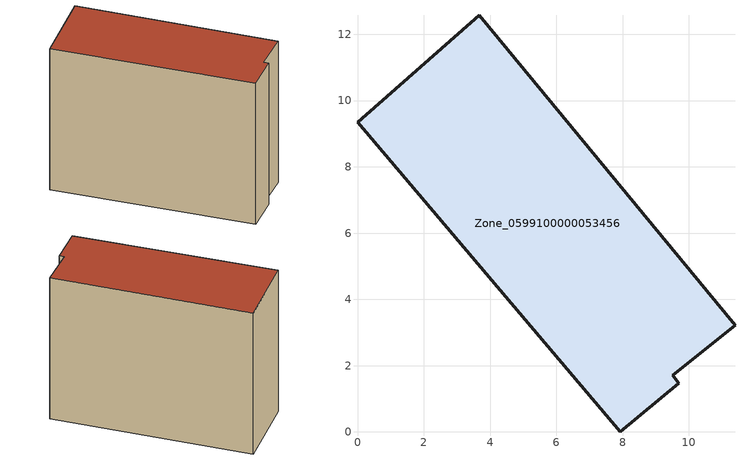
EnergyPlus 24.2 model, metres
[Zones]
Zone_0599100000053456
 floor ground (C_G): 0,9.35 3.67,12.58 11.39,3.22 9.51,1.72 9.69,1.47 7.92,0 z0
 wall outside (C_F): 3.67,12.58 0,9.35 7.92,0 9.69,1.47 9.51,1.72 11.39,3.22 3.67,12.58 z0:9.31
 roof outside (C_R): 0,9.35 7.92,0 9.69,1.47 9.51,1.72 11.39,3.22 3.67,12.58 z9.31
[BUILDING]
Pand.0599100000053456: North Axis=0; Terrain=City; Loads Convergence Tolerance Value=0.04; Temperature Convergence Tolerance Value=0.4; Solar Distribution=FullExterior; Maximum Number of Warmup Days=25; Minimum Number of Warmup Days=1
[Site:Location]
Rotterdam.The.Hague.AP_ZH_NLD Design_Conditions: Latitude=51.96; Longitude=4.45; Time Zone=1; Elevation=-4.5
[SITE:GROUNDTEMPERATURE:BUILDINGSURFACE]
18, 18, 18, 18, 18, 18, 18, 18, 18, 18, 18, 18
[MATERIAL] Thermal Absorptance=0.9; Solar Absorptance=0.7; Visible Absorptance=0.7
Name | Roughness | Thickness | Conductivity | Density | Specific Heat
G.TI.1946 | MediumSmooth | 0.15 | 1 | 540 | 1210
F.TI.1946 | Rough | 0.3 | 0.857143 | 1920 | 840
R.TI.1946 | MediumRough | 0.2 | 0.1 | 1500 | 1000
[CONSTRUCTION]
C_G: G.TI.1946
C_F: F.TI.1946
C_R: R.TI.1946
[ZONE]
Zone_0599100000053456: Type=1; Multiplier=1; Ceiling Height=Autocalculate; Volume=Autocalculate; Floor Area=autocalculate; Part of Total Floor Area=Yes
[ZONEINFILTRATION:DESIGNFLOWRATE]
Infil_Zone_0599100000053456: Zone or ZoneList or Space or SpaceList=Zone_0599100000053456; Schedule=AlwaysOn; Design Flow Rate Calculation Method=Flow/Area; Flow Rate per Floor Area=0.003; Constant Term Coefficient=1; Temperature Term Coefficient=0; Velocity Term Coefficient=0; Velocity Squared Term Coefficient=0
[HVACTEMPLATE:ZONE:IDEALLOADSAIRSYSTEM]
Zone_0599100000053456: Maximum Heating Supply Air Temperature=50; Minimum Cooling Supply Air Temperature=13; Maximum Heating Supply Air Humidity Ratio=0.0156; Minimum Cooling Supply Air Humidity Ratio=0.0077; Heating Limit=NoLimit; Cooling Limit=NoLimit; Dehumidification Control Type=ConstantSensibleHeatRatio; Cooling Sensible Heat Ratio=0.7; Dehumidification Setpoint=60; Humidification Control Type=None; Humidification Setpoint=30; Outdoor Air Method=None; Outdoor Air Flow Rate per Person=0.00944; Outdoor Air Flow Rate per Zone Floor Area=0; Outdoor Air Flow Rate per Zone=0; Demand Controlled Ventilation Type=None; Outdoor Air Economizer Type=NoEconomizer; Heat Recovery Type=None; Sensible Heat Recovery Effectiveness=0.7; Latent Heat Recovery Effectiveness=0.65
[ZONECONTROL:THERMOSTAT]
ThermostatControl_Zone_0599100000053456: Zone or ZoneList=Zone_0599100000053456; Control Type Schedule=DualSetpointControlType; Control 1=Thermostat_Zone_0599100000053456; Temperature Difference Between Cutout And Setpoint=0
[THERMOSTATSETPOINT:DUALSETPOINT]
Thermostat_Zone_0599100000053456: Heating Setpoint Temperature Schedule=HeatingSetpoint_Zone_0599100000053456; Cooling Setpoint Temperature Schedule=CoolingSetpoint_Zone_0599100000053456
[SCHEDULE:COMPACT]
HeatingSetpoint_Zone_0599100000053456: Through: 12/31, For: AllDays, Until: 24:00, 21
CoolingSetpoint_Zone_0599100000053456: Through: 12/31, For: AllDays, Until: 24:00, 24
DualSetpointControlType: Through: 12/31, For: AllDays, Until: 24:00, 4
AlwaysOn: Through: 12/31, For: AllDays, Until: 24:00, 1
